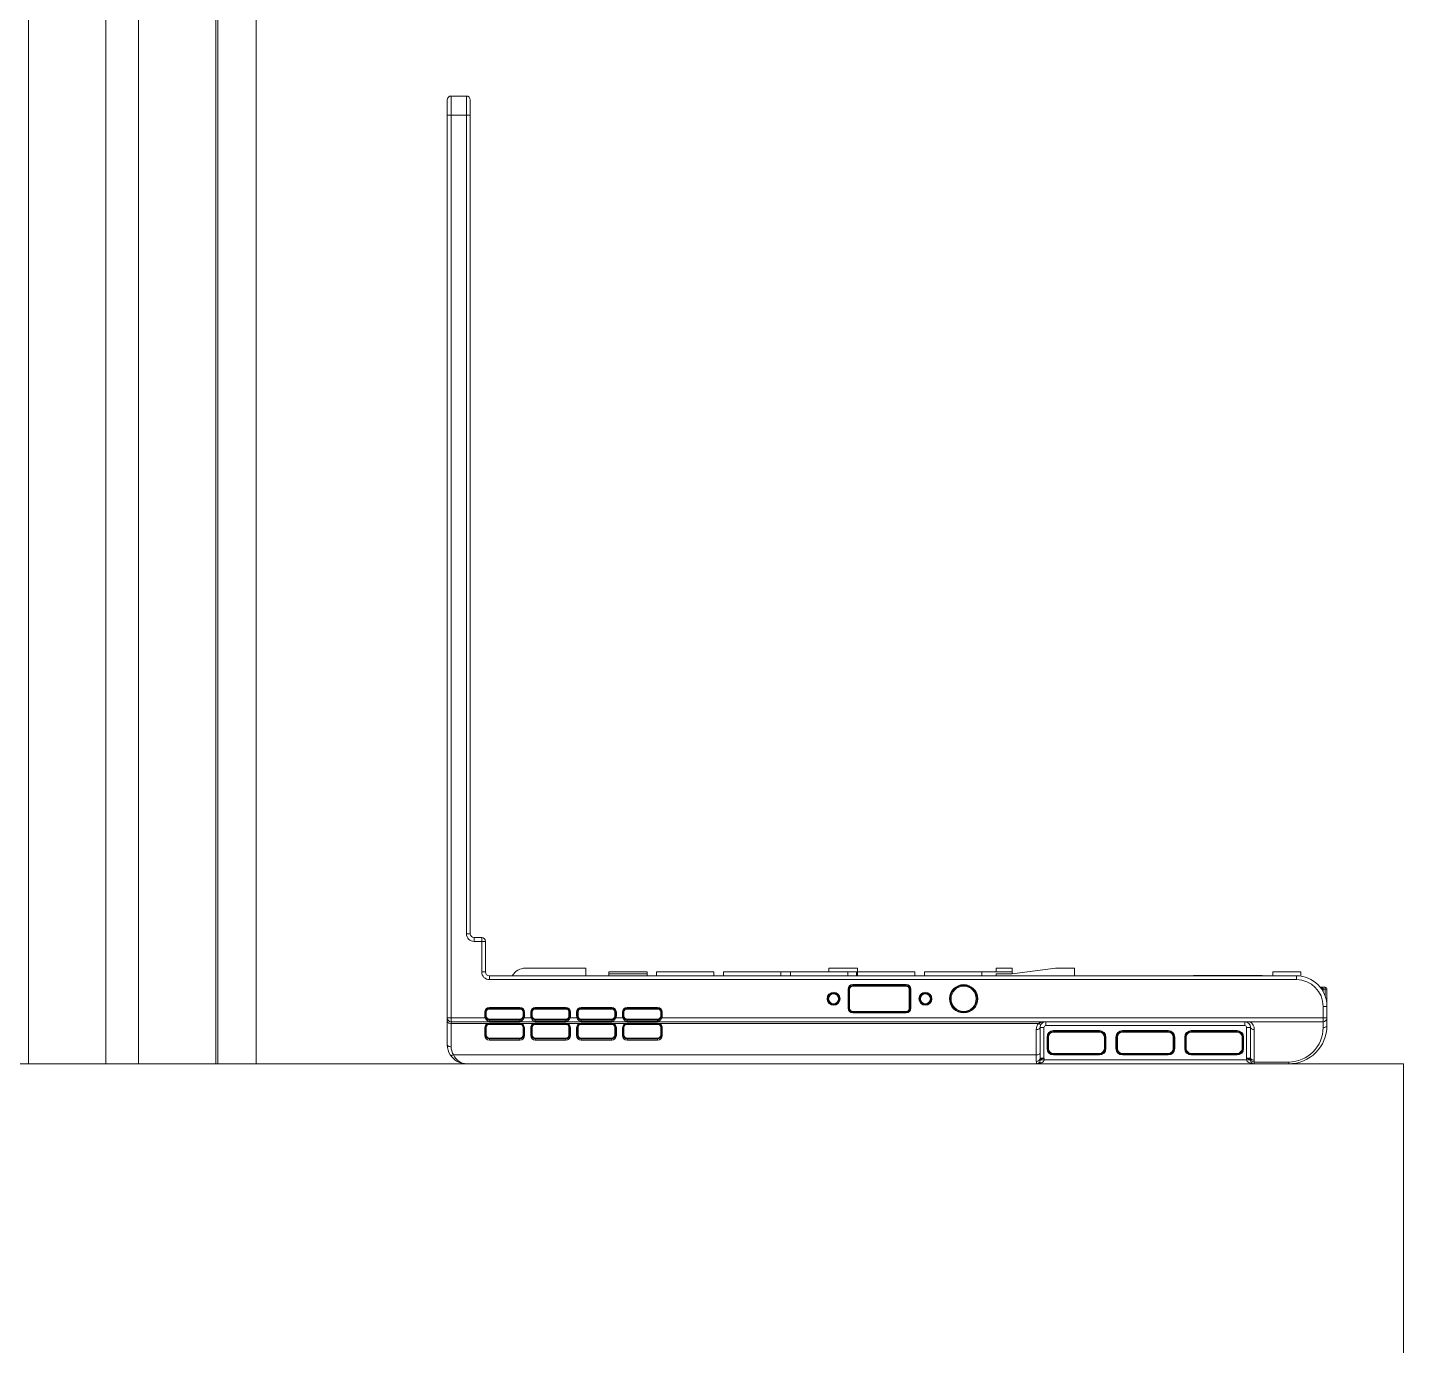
# Model space of a CAD drawing. Header units: millimetres. Extents: x 0 to 1189, y 0 to 841.
# Drawn here: x 427.5 to 499.5, y 440.6 to 509.5 of the extents above; entities that cross this region are included whole.
import ezdxf

# ---------------------------------------------------------------- set-up
doc = ezdxf.new("R2010")
doc.units = ezdxf.units.MM
doc.layers.get('0').update_dxf_attribs({"lineweight": 18})

msp = doc.modelspace()

# ---------------------------------------------------------------- linework, layer by layer
at = {"color": 7, "linetype": 'Continuous', "lineweight": 15}
for p, q in [((439.474, 455.3483), (439.474, 633.3483)), ((431.624, 631.3483), (431.624, 455.3483)), ((433.324, 631.3483), (433.324, 455.3483)), ((437.474, 455.3483), (437.474, 631.3483)), ((449.674, 505.9483), (449.674, 504.9483)), ((449.674, 505.9483), (450.474, 505.9483)), ((450.474, 505.9483), (450.474, 504.9483)), ((449.474, 505.7483), (449.474, 504.9483)), ((450.674, 504.9483), (450.674, 505.7483)), ((449.674, 504.9483), (449.474, 504.9483)), ((449.474, 457.7483), (449.474, 504.9483)), ((450.474, 504.9483), (449.674, 504.9483)), ((449.674, 504.9483), (449.674, 457.7483)), ((450.474, 462.1483), (450.474, 504.9483)), ((450.674, 504.9483), (450.474, 504.9483)), ((450.674, 504.9483), (450.674, 462.1483)), ((450.474, 462.1483), (450.674, 462.1483)), ((450.874, 461.7483), (450.874, 461.9483)), ((450.874, 461.9483), (451.274, 461.9483)), ((451.274, 461.7483), (451.274, 461.9483)), ((451.274, 461.7483), (450.874, 461.7483)), ((451.274, 460.1483), (451.274, 461.7483)), ((451.274, 461.7483), (451.474, 461.7483)), ((451.474, 461.7483), (451.474, 460.1483)), ((451.274, 460.1483), (451.474, 460.1483)), ((451.674, 459.7483), (451.674, 459.9483)), ((451.674, 459.9483), (493.874, 459.9483)), ((456.7191, 460.3483), (453.5668, 460.3483)), ((456.7191, 460.3483), (456.7191, 459.9483)), ((457.9191, 460.1483), (459.9191, 460.1483)), ((457.9191, 460.0483), (457.9191, 460.1483)), ((459.9191, 460.0483), (457.9191, 460.0483)), ((457.9191, 460.0483), (457.9191, 459.9483)), ((459.9191, 460.1483), (459.9191, 460.0483)), ((459.9191, 460.0483), (459.9191, 459.9483)), ((460.4191, 460.1483), (460.4191, 459.9483)), ((460.4191, 460.1483), (463.4191, 460.1483)), ((463.4191, 460.1483), (463.4191, 459.9483)), ((463.9191, 460.1483), (463.9191, 459.9483)), ((463.9191, 460.1483), (466.9191, 460.1483)), ((466.9191, 460.1483), (466.9191, 459.9483)), ((466.9191, 460.1483), (467.4191, 460.1483)), ((467.4191, 460.1483), (467.4191, 459.9483)), ((467.4191, 460.1483), (470.4191, 460.1483)), ((469.4191, 460.3483), (469.4191, 460.1483)), ((469.4191, 460.3483), (470.9191, 460.3483)), ((470.4191, 460.1483), (470.9191, 460.1483)), ((470.4191, 460.1483), (470.4191, 459.9483)), ((470.8691, 459.9483), (470.8691, 460.1483)), ((470.9191, 460.1483), (470.9191, 460.3483)), ((470.9191, 460.1483), (473.9191, 460.1483)), ((470.9191, 460.1483), (470.9191, 459.9483)), ((473.9191, 460.1483), (473.9191, 459.9483)), ((474.4191, 460.1483), (474.4191, 459.9483)), ((474.4191, 460.1483), (477.4191, 460.1483)), ((477.4191, 460.1483), (477.4191, 459.9483)), ((477.4191, 460.1483), (478.1731, 460.1483)), ((478.1731, 460.3463), (479.0191, 460.3463)), ((478.1731, 460.3463), (478.1731, 460.1483)), ((478.1731, 460.1483), (479.0191, 460.1483)), ((478.1731, 460.0483), (478.1731, 459.9483)), ((479.0191, 460.0483), (478.1731, 460.0483)), ((479.0191, 460.1483), (479.0191, 460.3463)), ((481.2731, 460.3463), (479.0191, 460.0483)), ((479.0191, 460.1483), (479.0191, 460.0483)), ((481.2731, 460.3463), (482.2731, 460.3463)), ((482.2731, 460.3463), (482.2731, 459.9483)), ((488.4882, 459.9683), (492.0882, 459.9683)), ((488.4882, 459.9683), (488.4882, 459.9483)), ((492.0882, 459.9683), (492.0882, 459.9483)), ((492.634, 460.1483), (492.634, 459.9483)), ((492.634, 460.1483), (494.114, 460.1483)), ((493.874, 459.7483), (493.874, 459.9483)), ((494.114, 460.1483), (494.114, 459.9302)), ((493.874, 459.7483), (451.674, 459.7483)), ((470.434, 458.2483), (470.434, 459.2483)), ((470.474, 459.2483), (470.434, 459.2483)), ((470.474, 459.2483), (470.474, 458.2483)), ((470.514, 459.2483), (470.474, 459.2483)), ((470.514, 459.2483), (470.514, 458.2483)), ((470.674, 459.4883), (473.474, 459.4883)), ((470.674, 459.4883), (470.674, 459.4483)), ((473.474, 459.4483), (470.674, 459.4483)), ((470.674, 459.4483), (470.674, 459.4083)), ((473.474, 459.4083), (470.674, 459.4083)), ((473.474, 459.4883), (473.474, 459.4483)), ((473.474, 459.4483), (473.474, 459.4083)), ((473.674, 459.2483), (473.634, 459.2483)), ((473.634, 458.2483), (473.634, 459.2483)), ((473.674, 458.2483), (473.674, 459.2483)), ((473.714, 459.2483), (473.674, 459.2483)), ((473.714, 459.2483), (473.714, 458.2483)), ((495.1258, 459.3483), (495.174, 459.3483)), ((495.1573, 459.3389), (495.174, 459.3282)), ((495.174, 459.3483), (495.174, 459.3282)), ((495.174, 459.3483), (495.374, 459.3483)), ((495.274, 459.2483), (495.274, 459.1342)), ((495.374, 459.2483), (495.274, 459.2483)), ((495.274, 459.1342), (495.274, 459.1125)), ((495.374, 459.3483), (495.374, 459.2483)), ((495.474, 459.2483), (495.374, 459.2483)), ((495.474, 459.2483), (495.474, 458.4483)), ((495.274, 457.7483), (495.274, 458.3483)), ((495.274, 458.3483), (495.474, 458.3483)), ((495.474, 458.3483), (495.474, 457.7483)), ((449.674, 457.7483), (449.474, 457.7483)), ((449.474, 457.7483), (449.474, 457.5631)), ((449.674, 457.7483), (451.4558, 457.7483)), ((449.674, 457.7483), (449.674, 457.5483)), ((451.434, 457.8483), (451.434, 458.0483)), ((451.434, 458.0483), (451.474, 458.0483)), ((451.474, 457.8483), (451.434, 457.8483)), ((451.4558, 457.7483), (451.4922, 457.765)), ((451.474, 458.0483), (451.474, 457.8483)), ((451.514, 458.0483), (451.474, 458.0483)), ((451.514, 457.8483), (451.474, 457.8483)), ((451.514, 458.0483), (451.514, 457.8483)), ((451.674, 458.2883), (453.274, 458.2883)), ((451.674, 458.2883), (451.674, 458.2483)), ((453.274, 458.2483), (451.674, 458.2483)), ((451.674, 458.2483), (451.674, 458.2083)), ((453.274, 458.2083), (451.674, 458.2083)), ((451.674, 457.6883), (451.674, 457.6483)), ((451.674, 457.6883), (453.274, 457.6883)), ((451.674, 457.6483), (451.674, 457.5733)), ((451.674, 457.6483), (453.274, 457.6483)), ((453.274, 458.2883), (453.274, 458.2483)), ((453.274, 458.2483), (453.274, 458.2083)), ((453.274, 457.6883), (453.274, 457.6483)), ((453.274, 457.6483), (453.274, 457.5733)), ((453.434, 457.8483), (453.434, 458.0483)), ((453.474, 458.0483), (453.434, 458.0483)), ((453.474, 457.8483), (453.434, 457.8483)), ((453.4558, 457.765), (453.4922, 457.7483)), ((453.474, 457.8483), (453.474, 458.0483)), ((453.514, 458.0483), (453.474, 458.0483)), ((453.514, 457.8483), (453.474, 457.8483)), ((453.4922, 457.7483), (453.8558, 457.7483)), ((453.514, 458.0483), (453.514, 457.8483)), ((453.834, 457.8483), (453.834, 458.0483)), ((453.834, 458.0483), (453.874, 458.0483)), ((453.874, 457.8483), (453.834, 457.8483)), ((453.8558, 457.7483), (453.8922, 457.765)), ((453.874, 458.0483), (453.874, 457.8483)), ((453.914, 458.0483), (453.874, 458.0483)), ((453.914, 457.8483), (453.874, 457.8483)), ((453.914, 458.0483), (453.914, 457.8483)), ((454.074, 458.2883), (455.674, 458.2883)), ((454.074, 458.2883), (454.074, 458.2483)), ((455.674, 458.2483), (454.074, 458.2483)), ((454.074, 458.2483), (454.074, 458.2083)), ((455.674, 458.2083), (454.074, 458.2083)), ((454.074, 457.6883), (455.674, 457.6883)), ((454.074, 457.6883), (454.074, 457.6483)), ((454.074, 457.6483), (454.074, 457.5733)), ((454.074, 457.6483), (455.674, 457.6483)), ((455.674, 458.2883), (455.674, 458.2483)), ((455.674, 458.2483), (455.674, 458.2083)), ((455.674, 457.6883), (455.674, 457.6483)), ((455.674, 457.6483), (455.674, 457.5733)), ((455.874, 458.0483), (455.834, 458.0483)), ((455.834, 457.8483), (455.834, 458.0483)), ((455.874, 457.8483), (455.834, 457.8483)), ((455.8558, 457.765), (455.8922, 457.7483)), ((455.874, 457.8483), (455.874, 458.0483)), ((455.914, 458.0483), (455.874, 458.0483)), ((455.914, 457.8483), (455.874, 457.8483)), ((455.8922, 457.7483), (456.2558, 457.7483)), ((455.914, 458.0483), (455.914, 457.8483)), ((456.234, 457.8483), (456.234, 458.0483)), ((456.234, 458.0483), (456.274, 458.0483)), ((456.274, 457.8483), (456.234, 457.8483)), ((456.2922, 457.765), (456.2558, 457.7483)), ((456.274, 458.0483), (456.274, 457.8483)), ((456.314, 458.0483), (456.274, 458.0483)), ((456.314, 457.8483), (456.274, 457.8483)), ((456.314, 458.0483), (456.314, 457.8483)), ((456.474, 458.2883), (458.074, 458.2883)), ((456.474, 458.2883), (456.474, 458.2483)), ((458.074, 458.2483), (456.474, 458.2483)), ((456.474, 458.2483), (456.474, 458.2083)), ((458.074, 458.2083), (456.474, 458.2083)), ((456.474, 457.6883), (458.074, 457.6883)), ((456.474, 457.6883), (456.474, 457.6483)), ((456.474, 457.6483), (456.474, 457.5733)), ((456.474, 457.6483), (458.074, 457.6483)), ((458.074, 458.2883), (458.074, 458.2483)), ((458.074, 458.2483), (458.074, 458.2083)), ((458.074, 457.6883), (458.074, 457.6483)), ((458.074, 457.6483), (458.074, 457.5733)), ((458.274, 458.0483), (458.234, 458.0483)), ((458.234, 457.8483), (458.234, 458.0483)), ((458.274, 457.8483), (458.234, 457.8483)), ((458.2922, 457.7483), (458.2558, 457.765)), ((458.274, 457.8483), (458.274, 458.0483)), ((458.314, 458.0483), (458.274, 458.0483)), ((458.314, 457.8483), (458.274, 457.8483)), ((458.2922, 457.7483), (458.6558, 457.7483)), ((458.314, 458.0483), (458.314, 457.8483)), ((458.634, 457.8483), (458.634, 458.0483)), ((458.634, 458.0483), (458.674, 458.0483)), ((458.674, 457.8483), (458.634, 457.8483)), ((458.6922, 457.765), (458.6558, 457.7483)), ((458.674, 458.0483), (458.674, 457.8483)), ((458.714, 458.0483), (458.674, 458.0483)), ((458.714, 457.8483), (458.674, 457.8483)), ((458.714, 458.0483), (458.714, 457.8483)), ((458.874, 458.2883), (460.474, 458.2883)), ((458.874, 458.2883), (458.874, 458.2483)), ((460.474, 458.2483), (458.874, 458.2483)), ((458.874, 458.2483), (458.874, 458.2083)), ((460.474, 458.2083), (458.874, 458.2083)), ((458.874, 457.6883), (458.874, 457.6483)), ((458.874, 457.6883), (460.474, 457.6883)), ((458.874, 457.6483), (458.874, 457.5733)), ((458.874, 457.6483), (460.474, 457.6483)), ((460.474, 458.2883), (460.474, 458.2483)), ((460.474, 458.2483), (460.474, 458.2083)), ((460.474, 457.6883), (460.474, 457.6483)), ((460.474, 457.6483), (460.474, 457.5733)), ((460.674, 458.0483), (460.634, 458.0483)), ((460.634, 457.8483), (460.634, 458.0483)), ((460.674, 457.8483), (460.634, 457.8483)), ((460.6922, 457.7483), (460.6558, 457.765)), ((460.674, 457.8483), (460.674, 458.0483)), ((460.714, 458.0483), (460.674, 458.0483)), ((460.714, 457.8483), (460.674, 457.8483)), ((460.6922, 457.7483), (495.274, 457.7483)), ((460.714, 458.0483), (460.714, 457.8483)), ((470.474, 458.2483), (470.434, 458.2483)), ((470.514, 458.2483), (470.474, 458.2483)), ((470.674, 458.0883), (473.474, 458.0883)), ((470.674, 458.0883), (470.674, 458.0483)), ((470.674, 458.0483), (470.674, 458.0083)), ((470.674, 458.0483), (473.474, 458.0483)), ((473.474, 458.0083), (470.674, 458.0083)), ((473.474, 458.0883), (473.474, 458.0483)), ((473.474, 458.0483), (473.474, 458.0083)), ((473.674, 458.2483), (473.634, 458.2483)), ((473.714, 458.2483), (473.674, 458.2483)), ((495.274, 457.7483), (495.474, 457.7483)), ((495.274, 457.5483), (495.274, 457.7483)), ((495.474, 457.7483), (495.474, 457.3483)), ((449.474, 456.3483), (449.474, 457.5631)), ((495.274, 457.5483), (449.674, 457.5483)), ((449.674, 457.4557), (449.674, 457.5483)), ((451.6017, 457.4557), (449.674, 457.4557)), ((449.674, 457.4557), (449.674, 456.2409)), ((451.434, 456.8268), (451.434, 457.2268)), ((451.474, 457.2483), (451.474, 456.8483)), ((451.514, 457.2483), (451.474, 457.2483)), ((451.514, 457.2483), (451.514, 456.8483)), ((451.6017, 457.4557), (451.674, 457.465)), ((451.674, 457.4483), (451.6137, 457.439)), ((453.274, 457.5733), (451.674, 457.5733)), ((451.674, 457.465), (453.274, 457.465)), ((451.674, 457.465), (451.674, 457.4483)), ((453.274, 457.4483), (451.674, 457.4483)), ((451.674, 457.4483), (451.674, 457.4083)), ((453.274, 457.4083), (451.674, 457.4083)), ((453.274, 457.465), (453.3463, 457.4557)), ((453.274, 457.465), (453.274, 457.4483)), ((453.3342, 457.439), (453.274, 457.4483)), ((453.274, 457.4483), (453.274, 457.4083)), ((454.0017, 457.4557), (453.3463, 457.4557)), ((453.434, 456.8483), (453.434, 457.2483)), ((453.474, 457.2483), (453.434, 457.2483)), ((453.474, 456.8483), (453.474, 457.2483)), ((453.514, 457.2268), (453.514, 456.8268)), ((453.834, 456.8268), (453.834, 457.2268)), ((453.874, 457.2483), (453.874, 456.8483)), ((453.914, 457.2483), (453.874, 457.2483)), ((453.914, 457.2483), (453.914, 456.8483)), ((454.0017, 457.4557), (454.074, 457.465)), ((454.074, 457.4483), (454.0137, 457.439)), ((455.674, 457.5733), (454.074, 457.5733)), ((454.074, 457.465), (455.674, 457.465)), ((454.074, 457.465), (454.074, 457.4483)), ((455.674, 457.4483), (454.074, 457.4483)), ((454.074, 457.4483), (454.074, 457.4083)), ((455.674, 457.4083), (454.074, 457.4083)), ((455.674, 457.465), (455.7463, 457.4557)), ((455.674, 457.465), (455.674, 457.4483)), ((455.7342, 457.439), (455.674, 457.4483)), ((455.674, 457.4483), (455.674, 457.4083)), ((456.4017, 457.4557), (455.7463, 457.4557)), ((455.834, 456.8483), (455.834, 457.2483)), ((455.874, 457.2483), (455.834, 457.2483)), ((455.874, 456.8483), (455.874, 457.2483)), ((455.914, 457.2268), (455.914, 456.8268)), ((456.234, 456.8268), (456.234, 457.2268)), ((456.274, 457.2483), (456.274, 456.8483)), ((456.314, 457.2483), (456.274, 457.2483)), ((456.314, 457.2483), (456.314, 456.8483)), ((456.4017, 457.4557), (456.474, 457.465)), ((456.474, 457.4483), (456.4137, 457.439)), ((458.074, 457.5733), (456.474, 457.5733)), ((456.474, 457.465), (458.074, 457.465)), ((456.474, 457.465), (456.474, 457.4483)), ((458.074, 457.4483), (456.474, 457.4483)), ((456.474, 457.4483), (456.474, 457.4083)), ((458.074, 457.4083), (456.474, 457.4083)), ((458.074, 457.465), (458.1463, 457.4557)), ((458.074, 457.465), (458.074, 457.4483)), ((458.1342, 457.439), (458.074, 457.4483)), ((458.074, 457.4483), (458.074, 457.4083)), ((458.8017, 457.4557), (458.1463, 457.4557)), ((458.274, 457.2483), (458.234, 457.2483)), ((458.234, 456.8483), (458.234, 457.2483)), ((458.274, 456.8483), (458.274, 457.2483)), ((458.314, 457.2268), (458.314, 456.8268)), ((458.634, 456.8268), (458.634, 457.2268)), ((458.674, 457.2483), (458.674, 456.8483)), ((458.714, 457.2483), (458.674, 457.2483)), ((458.714, 457.2483), (458.714, 456.8483)), ((458.8017, 457.4557), (458.874, 457.465)), ((458.874, 457.4483), (458.8137, 457.439)), ((460.474, 457.5733), (458.874, 457.5733)), ((458.874, 457.465), (460.474, 457.465)), ((458.874, 457.465), (458.874, 457.4483)), ((460.474, 457.4483), (458.874, 457.4483)), ((458.874, 457.4483), (458.874, 457.4083)), ((460.474, 457.4083), (458.874, 457.4083)), ((460.474, 457.465), (460.5463, 457.4557)), ((460.474, 457.465), (460.474, 457.4483)), ((460.5342, 457.439), (460.474, 457.4483)), ((460.474, 457.4483), (460.474, 457.4083)), ((480.3855, 457.4557), (460.5463, 457.4557)), ((460.634, 456.8483), (460.634, 457.2483)), ((460.674, 457.2483), (460.634, 457.2483)), ((460.674, 456.8483), (460.674, 457.2483)), ((460.714, 457.2268), (460.714, 456.8268)), ((480.274, 455.8114), (480.274, 457.1409)), ((480.474, 457.2483), (480.474, 455.9188)), ((480.474, 457.2483), (480.674, 457.2483)), ((480.674, 457.2483), (480.674, 455.6483)), ((480.774, 457.5483), (480.774, 457.3483)), ((491.174, 457.3483), (480.774, 457.3483)), ((481.174, 457.0883), (483.574, 457.0883)), ((481.174, 457.0883), (481.174, 457.0483)), ((483.574, 457.0483), (481.174, 457.0483)), ((481.174, 457.0483), (481.174, 457.0083)), ((483.574, 457.0083), (481.174, 457.0083)), ((483.574, 457.0883), (483.574, 457.0483)), ((483.574, 457.0483), (483.574, 457.0083)), ((484.774, 457.0883), (484.774, 457.0483)), ((484.774, 457.0883), (487.174, 457.0883)), ((487.174, 457.0483), (484.774, 457.0483)), ((484.774, 457.0483), (484.774, 457.0083)), ((487.174, 457.0083), (484.774, 457.0083)), ((487.174, 457.0883), (487.174, 457.0483)), ((487.174, 457.0483), (487.174, 457.0083)), ((488.374, 457.0883), (490.774, 457.0883)), ((488.374, 457.0883), (488.374, 457.0483)), ((490.774, 457.0483), (488.374, 457.0483)), ((488.374, 457.0483), (488.374, 457.0083)), ((490.774, 457.0083), (488.374, 457.0083)), ((490.774, 457.0883), (490.774, 457.0483)), ((490.774, 457.0483), (490.774, 457.0083)), ((491.174, 457.5483), (491.174, 457.3483)), ((491.274, 455.6483), (491.274, 457.2483)), ((491.474, 457.2483), (491.274, 457.2483)), ((491.474, 455.6483), (491.474, 457.2483)), ((491.674, 457.1409), (491.674, 455.5409)), ((495.274, 457.2409), (495.274, 457.5483)), ((451.514, 456.8483), (451.474, 456.8483)), ((451.674, 456.6883), (453.274, 456.6883)), ((451.674, 456.6883), (451.674, 456.6483)), ((451.674, 456.6483), (451.674, 456.5868)), ((451.674, 456.6483), (453.274, 456.6483)), ((453.274, 456.5868), (451.674, 456.5868)), ((453.274, 456.6883), (453.274, 456.6483)), ((453.274, 456.6483), (453.274, 456.5868)), ((453.474, 456.8483), (453.434, 456.8483)), ((453.914, 456.8483), (453.874, 456.8483)), ((454.074, 456.6883), (454.074, 456.6483)), ((454.074, 456.6883), (455.674, 456.6883)), ((454.074, 456.6483), (454.074, 456.5868)), ((454.074, 456.6483), (455.674, 456.6483)), ((455.674, 456.5868), (454.074, 456.5868)), ((455.674, 456.6883), (455.674, 456.6483)), ((455.674, 456.6483), (455.674, 456.5868)), ((455.874, 456.8483), (455.834, 456.8483)), ((456.314, 456.8483), (456.274, 456.8483)), ((456.474, 456.6883), (456.474, 456.6483)), ((456.474, 456.6883), (458.074, 456.6883)), ((456.474, 456.6483), (456.474, 456.5868)), ((456.474, 456.6483), (458.074, 456.6483)), ((458.074, 456.5868), (456.474, 456.5868)), ((458.074, 456.6883), (458.074, 456.6483)), ((458.074, 456.6483), (458.074, 456.5868)), ((458.274, 456.8483), (458.234, 456.8483)), ((458.714, 456.8483), (458.674, 456.8483)), ((458.874, 456.6883), (460.474, 456.6883)), ((458.874, 456.6883), (458.874, 456.6483)), ((458.874, 456.6483), (458.874, 456.5868)), ((458.874, 456.6483), (460.474, 456.6483)), ((460.474, 456.5868), (458.874, 456.5868)), ((460.474, 456.6883), (460.474, 456.6483)), ((460.474, 456.6483), (460.474, 456.5868)), ((460.674, 456.8483), (460.634, 456.8483)), ((480.834, 456.1483), (480.834, 456.7483)), ((480.874, 456.7483), (480.834, 456.7483)), ((480.874, 456.7483), (480.874, 456.1483)), ((480.914, 456.7483), (480.874, 456.7483)), ((480.914, 456.7483), (480.914, 456.1483)), ((483.834, 456.1483), (483.834, 456.7483)), ((483.874, 456.7483), (483.834, 456.7483)), ((483.874, 456.1483), (483.874, 456.7483)), ((483.914, 456.7483), (483.874, 456.7483)), ((483.914, 456.7483), (483.914, 456.1483)), ((484.434, 456.1483), (484.434, 456.7483)), ((484.474, 456.7483), (484.434, 456.7483)), ((484.474, 456.7483), (484.474, 456.1483)), ((484.514, 456.7483), (484.474, 456.7483)), ((484.514, 456.7483), (484.514, 456.1483)), ((487.434, 456.1483), (487.434, 456.7483)), ((487.474, 456.7483), (487.434, 456.7483)), ((487.474, 456.1483), (487.474, 456.7483)), ((487.514, 456.7483), (487.474, 456.7483)), ((487.514, 456.7483), (487.514, 456.1483)), ((488.074, 456.7483), (488.034, 456.7483)), ((488.034, 456.1483), (488.034, 456.7483)), ((488.074, 456.7483), (488.074, 456.1483)), ((488.114, 456.7483), (488.074, 456.7483)), ((488.114, 456.7483), (488.114, 456.1483)), ((491.074, 456.7483), (491.034, 456.7483)), ((491.034, 456.1483), (491.034, 456.7483)), ((491.114, 456.7483), (491.074, 456.7483)), ((491.074, 456.1483), (491.074, 456.7483)), ((491.114, 456.7483), (491.114, 456.1483)), ((449.7991, 455.8114), (480.274, 455.8114)), ((480.274, 455.4733), (480.274, 455.8114)), ((480.474, 455.9188), (480.474, 455.6483)), ((480.474, 455.6483), (480.674, 455.6483)), ((480.6815, 455.5483), (491.2639, 455.5483)), ((480.874, 456.1483), (480.834, 456.1483)), ((480.914, 456.1483), (480.874, 456.1483)), ((481.174, 455.8883), (483.574, 455.8883)), ((481.174, 455.8883), (481.174, 455.8483)), ((481.174, 455.8483), (483.574, 455.8483)), ((481.174, 455.8483), (481.174, 455.8083)), ((483.574, 455.8083), (481.174, 455.8083)), ((483.574, 455.8883), (483.574, 455.8483)), ((483.574, 455.8483), (483.574, 455.8083)), ((483.874, 456.1483), (483.834, 456.1483)), ((483.914, 456.1483), (483.874, 456.1483)), ((484.474, 456.1483), (484.434, 456.1483)), ((484.514, 456.1483), (484.474, 456.1483)), ((484.774, 455.8883), (484.774, 455.8483)), ((484.774, 455.8883), (487.174, 455.8883)), ((484.774, 455.8483), (487.174, 455.8483)), ((484.774, 455.8483), (484.774, 455.8083)), ((487.174, 455.8083), (484.774, 455.8083)), ((487.174, 455.8883), (487.174, 455.8483)), ((487.174, 455.8483), (487.174, 455.8083)), ((487.474, 456.1483), (487.434, 456.1483)), ((487.514, 456.1483), (487.474, 456.1483)), ((488.074, 456.1483), (488.034, 456.1483)), ((488.114, 456.1483), (488.074, 456.1483)), ((488.374, 455.8883), (488.374, 455.8483)), ((488.374, 455.8883), (490.774, 455.8883)), ((488.374, 455.8483), (490.774, 455.8483)), ((488.374, 455.8483), (488.374, 455.8083)), ((490.774, 455.8083), (488.374, 455.8083)), ((490.774, 455.8883), (490.774, 455.8483)), ((490.774, 455.8483), (490.774, 455.8083)), ((491.074, 456.1483), (491.034, 456.1483)), ((491.114, 456.1483), (491.074, 456.1483)), ((491.4639, 455.5483), (491.2639, 455.5483)), ((491.474, 455.6483), (491.274, 455.6483)), ((365.474, 455.3483), (499.474, 455.3483)), ((491.6639, 455.4409), (493.474, 455.4409)), ((491.6639, 455.4409), (491.6639, 455.3483)), ((493.474, 455.4409), (493.474, 455.3483)), ((499.474, 455.3483), (499.474, 386.3483))]:
    msp.add_line(p, q, dxfattribs=at)
at = {"color": 8, "linetype": 'Continuous', "lineweight": 15}
for p, q in [((427.574, 631.3483), (427.574, 455.3483)), ((437.374, 631.3483), (437.374, 455.3483)), ((495.374, 459.2483), (495.374, 458.9051)), ((495.4709, 458.4483), (495.474, 458.4483))]:
    msp.add_line(p, q, dxfattribs=at)
at = {"color": 7, "linetype": 'Continuous', "lineweight": 15}
for points in [[(495.1258, 459.3483), (495.1231, 459.3484), (495.1222, 459.3485)], [(495.174, 459.3282), (495.1688, 459.3254), (495.1637, 459.3232), (495.1588, 459.3216), (495.1543, 459.3207), (495.1504, 459.3204), (495.147, 459.3209), (495.1443, 459.322), (495.1423, 459.3237)], [(495.2156, 459.2915), (495.2092, 459.287), (495.2031, 459.2827), (495.1974, 459.2788), (495.1925, 459.2753), (495.1884, 459.2724), (495.1854, 459.2703), (495.1835, 459.269), (495.1829, 459.2685)], [(495.2658, 459.2879), (495.2651, 459.2876), (495.263, 459.2867), (495.2596, 459.2852), (495.2551, 459.2832), (495.2495, 459.2808), (495.2431, 459.2781), (495.2363, 459.2751), (495.2291, 459.2721)], [(495.474, 458.4483), (495.4721, 458.4288), (495.472, 458.4284)], [(449.474, 457.5631), (449.4778, 457.5421), (449.4892, 457.522), (449.5077, 457.5034), (449.5326, 457.4871), (449.5629, 457.4738), (449.5974, 457.4639), (449.635, 457.4578), (449.674, 457.4557)], [(451.434, 457.2268), (451.4418, 457.2272), (451.4493, 457.2285), (451.4562, 457.2305), (451.4623, 457.2331), (451.4672, 457.2364), (451.4709, 457.2401), (451.4732, 457.2441), (451.474, 457.2483)], [(453.474, 457.2483), (453.4748, 457.2441), (453.477, 457.2401), (453.4807, 457.2364), (453.4857, 457.2331), (453.4918, 457.2305), (453.4987, 457.2285), (453.5062, 457.2272), (453.514, 457.2268)], [(453.834, 457.2268), (453.8418, 457.2272), (453.8493, 457.2285), (453.8562, 457.2305), (453.8623, 457.2331), (453.8672, 457.2364), (453.8709, 457.2401), (453.8732, 457.2441), (453.874, 457.2483)], [(455.874, 457.2483), (455.8748, 457.2441), (455.877, 457.2401), (455.8807, 457.2364), (455.8857, 457.2331), (455.8918, 457.2305), (455.8987, 457.2285), (455.9062, 457.2272), (455.914, 457.2268)], [(456.234, 457.2268), (456.2418, 457.2272), (456.2493, 457.2285), (456.2562, 457.2305), (456.2623, 457.2331), (456.2672, 457.2364), (456.2709, 457.2401), (456.2732, 457.2441), (456.274, 457.2483)], [(458.274, 457.2483), (458.2748, 457.2441), (458.277, 457.2401), (458.2807, 457.2364), (458.2857, 457.2331), (458.2918, 457.2305), (458.2987, 457.2285), (458.3062, 457.2272), (458.314, 457.2268)], [(458.634, 457.2268), (458.6418, 457.2272), (458.6493, 457.2285), (458.6562, 457.2305), (458.6623, 457.2331), (458.6672, 457.2364), (458.6709, 457.2401), (458.6732, 457.2441), (458.674, 457.2483)], [(460.674, 457.2483), (460.6747, 457.2441), (460.677, 457.2401), (460.6807, 457.2364), (460.6857, 457.2331), (460.6918, 457.2305), (460.6987, 457.2285), (460.7062, 457.2272), (460.714, 457.2268)], [(480.474, 457.2483), (480.4701, 457.2274), (480.4588, 457.2072), (480.4403, 457.1887), (480.4154, 457.1724), (480.3851, 457.159), (480.3505, 457.1491), (480.313, 457.143), (480.274, 457.1409)], [(480.5409, 457.4372), (480.5305, 457.4281), (480.5168, 457.4223), (480.5, 457.4197), (480.4805, 457.4205), (480.4587, 457.4246), (480.4353, 457.432), (480.4107, 457.4424), (480.3855, 457.4557)], [(491.474, 457.2483), (491.4778, 457.2274), (491.4892, 457.2072), (491.5077, 457.1887), (491.5326, 457.1724), (491.5629, 457.159), (491.5974, 457.1491), (491.635, 457.143), (491.674, 457.1409)], [(495.274, 457.2409), (495.313, 457.243), (495.3505, 457.2491), (495.3851, 457.259), (495.4154, 457.2724), (495.4403, 457.2887), (495.4588, 457.3072), (495.4701, 457.3274), (495.474, 457.3483)], [(449.474, 456.3483), (449.4778, 456.3274), (449.4892, 456.3072), (449.5077, 456.2887), (449.5326, 456.2724), (449.5629, 456.259), (449.5974, 456.2491), (449.635, 456.243), (449.674, 456.2409)], [(451.434, 456.8268), (451.4418, 456.8273), (451.4493, 456.8285), (451.4562, 456.8305), (451.4623, 456.8331), (451.4672, 456.8364), (451.4709, 456.8401), (451.4732, 456.8441), (451.474, 456.8483)], [(453.474, 456.8483), (453.4748, 456.8441), (453.477, 456.8401), (453.4807, 456.8364), (453.4857, 456.8331), (453.4918, 456.8305), (453.4987, 456.8285), (453.5062, 456.8273), (453.514, 456.8268)], [(453.834, 456.8268), (453.8418, 456.8273), (453.8493, 456.8285), (453.8562, 456.8305), (453.8623, 456.8331), (453.8672, 456.8364), (453.8709, 456.8401), (453.8732, 456.8441), (453.874, 456.8483)], [(455.874, 456.8483), (455.8748, 456.8441), (455.877, 456.8401), (455.8807, 456.8364), (455.8857, 456.8331), (455.8918, 456.8305), (455.8987, 456.8285), (455.9062, 456.8273), (455.914, 456.8268)], [(456.234, 456.8268), (456.2418, 456.8273), (456.2493, 456.8285), (456.2562, 456.8305), (456.2623, 456.8331), (456.2672, 456.8364), (456.2709, 456.8401), (456.2732, 456.8441), (456.274, 456.8483)], [(458.274, 456.8483), (458.2748, 456.8441), (458.277, 456.8401), (458.2807, 456.8364), (458.2857, 456.8331), (458.2918, 456.8305), (458.2987, 456.8285), (458.3062, 456.8273), (458.314, 456.8268)], [(458.634, 456.8268), (458.6418, 456.8273), (458.6493, 456.8285), (458.6562, 456.8305), (458.6623, 456.8331), (458.6672, 456.8364), (458.6709, 456.8401), (458.6732, 456.8441), (458.674, 456.8483)], [(460.674, 456.8483), (460.6747, 456.8441), (460.677, 456.8401), (460.6807, 456.8364), (460.6857, 456.8331), (460.6918, 456.8305), (460.6987, 456.8285), (460.7062, 456.8273), (460.714, 456.8268)], [(449.7991, 455.8114), (449.771, 455.8001), (449.7437, 455.7918), (449.7178, 455.7867), (449.6939, 455.785), (449.6728, 455.7867), (449.6548, 455.7918), (449.6406, 455.8001), (449.6303, 455.8114)], [(480.474, 455.9188), (480.4701, 455.8979), (480.4588, 455.8777), (480.4403, 455.8592), (480.4154, 455.8429), (480.3851, 455.8295), (480.3505, 455.8196), (480.313, 455.8135), (480.274, 455.8114)], [(480.4785, 455.5967), (480.4822, 455.5974), (480.4934, 455.5993), (480.5117, 455.6025), (480.5362, 455.6068), (480.566, 455.612), (480.6001, 455.6179), (480.637, 455.6244), (480.6755, 455.6311)], [(480.4817, 455.554), (480.4867, 455.5539), (480.4989, 455.5535), (480.5178, 455.553), (480.5426, 455.5523), (480.5726, 455.5514), (480.6066, 455.5504), (480.6433, 455.5494), (480.6815, 455.5483)], [(491.4679, 455.5883), (491.4642, 455.5891), (491.453, 455.5914), (491.4349, 455.5951), (491.4105, 455.6), (491.3808, 455.6061), (491.347, 455.613), (491.3102, 455.6205), (491.272, 455.6283)], [(491.4679, 455.5883), (491.4678, 455.5658), (491.4763, 455.5426), (491.493, 455.5196), (491.5172, 455.4979), (491.5479, 455.4784), (491.5836, 455.4619), (491.6228, 455.4493), (491.6639, 455.4409)], [(491.474, 455.6483), (491.4778, 455.6274), (491.4892, 455.6072), (491.5077, 455.5887), (491.5326, 455.5724), (491.5629, 455.559), (491.5974, 455.5491), (491.635, 455.543), (491.674, 455.5409)]]:
    msp.add_lwpolyline(points, dxfattribs=at)
for centre, radius in [((469.674, 458.7483), 0.34), ((469.674, 458.7483), 0.3), ((474.474, 458.7483), 0.34), ((474.474, 458.7483), 0.3), ((476.474, 458.7483), 0.74), ((476.474, 458.7483), 0.7), ((476.474, 458.7483), 0.66), ((469.674, 458.7483), 0.26), ((474.474, 458.7483), 0.26)]:
    msp.add_circle(centre, radius, dxfattribs=at)
for centre, radius, start, end in [((449.674, 505.7483), 0.2, 90, 180), ((450.474, 505.7483), 0.2, 0, 90), ((450.874, 462.1483), 0.4, 180, 270), ((450.874, 462.1483), 0.2, 180, 270), ((451.274, 461.7483), 0.2, 360, 90), ((451.674, 460.1483), 0.4, 180, 270), ((451.674, 460.1483), 0.2, 180, 270), ((453.5668, 459.5483), 0.8, 90, 150), ((493.874, 458.3483), 1.6, 0, 90), ((470.674, 459.2483), 0.24, 90, 180), ((470.674, 459.2483), 0.2, 90, 180), ((470.674, 459.2483), 0.16, 90, 180), ((473.474, 459.2483), 0.24, 0, 90), ((473.474, 459.2483), 0.2, 0, 90), ((473.474, 459.2483), 0.16, 0, 90), ((493.874, 458.3483), 1.4, 0, 90), ((495.1457, 459.3644), 0.028, 225.034745, 294.374763), ((495.174, 459.2483), 0.1, 23.305275, 90), ((493.874, 458.3483), 1.64, 34.281186, 35.109121), ((495.174, 459.2483), 0.06, 23.305275, 46.085032), ((495.2462, 459.1116), 0.1395, 78.513844, 93.457145), ((495.374, 459.2483), 0.1, 0, 90), ((449.674, 457.7483), 0.2, 180, 270), ((451.674, 458.0483), 0.24, 90, 180), ((451.674, 457.8483), 0.24, 180, 204.624318), ((451.674, 458.0483), 0.2, 90, 180), ((451.674, 457.8483), 0.2, 180, 204.624318), ((451.674, 458.0483), 0.16, 90, 180), ((451.674, 457.8483), 0.16, 180, 270), ((453.274, 458.0483), 0.24, 0, 90), ((453.274, 458.0483), 0.2, 0, 90), ((453.274, 458.0483), 0.16, 0, 90), ((453.274, 457.8483), 0.16, 270, 0), ((453.274, 457.8483), 0.2, 335.375682, 360), ((453.274, 457.8483), 0.24, 335.375682, 0), ((454.074, 458.0483), 0.24, 90, 180), ((454.074, 457.8483), 0.24, 180, 204.624318), ((454.074, 458.0483), 0.2, 90, 180), ((454.074, 457.8483), 0.2, 180, 204.624318), ((454.074, 458.0483), 0.16, 90, 180), ((454.074, 457.8483), 0.16, 180, 270), ((455.674, 458.0483), 0.24, 0, 90), ((455.674, 458.0483), 0.2, 0, 90), ((455.674, 458.0483), 0.16, 0, 90), ((455.674, 457.8483), 0.16, 270, 0), ((455.674, 457.8483), 0.2, 335.375682, 0), ((455.674, 457.8483), 0.24, 335.375682, 360), ((456.474, 458.0483), 0.24, 90, 180), ((456.474, 457.8483), 0.24, 180, 204.624318), ((456.474, 458.0483), 0.2, 90, 180), ((456.474, 457.8483), 0.2, 180, 204.624318), ((456.474, 458.0483), 0.16, 90, 180), ((456.474, 457.8483), 0.16, 180, 270), ((458.074, 458.0483), 0.24, 0, 90), ((458.074, 458.0483), 0.2, 0, 90), ((458.074, 458.0483), 0.16, 0, 90), ((458.074, 457.8483), 0.16, 270, 360), ((458.074, 457.8483), 0.2, 335.375682, 0), ((458.074, 457.8483), 0.24, 335.375682, 360), ((458.874, 458.0483), 0.24, 90, 180), ((458.874, 457.8483), 0.24, 180, 204.624318), ((458.874, 458.0483), 0.2, 90, 180), ((458.874, 457.8483), 0.2, 180, 204.624318), ((458.874, 458.0483), 0.16, 90, 180), ((458.874, 457.8483), 0.16, 180, 270), ((460.474, 458.0483), 0.24, 0, 90), ((460.474, 458.0483), 0.2, 0, 90), ((460.474, 458.0483), 0.16, 0, 90), ((460.474, 457.8483), 0.16, 270, 0), ((460.474, 457.8483), 0.2, 335.375682, 0), ((460.474, 457.8483), 0.24, 335.375682, 360), ((470.674, 458.2483), 0.24, 180, 270), ((470.674, 458.2483), 0.2, 180, 270), ((470.674, 458.2483), 0.16, 180, 270), ((473.474, 458.2483), 0.24, 270, 0), ((473.474, 458.2483), 0.2, 270, 0), ((473.474, 458.2483), 0.16, 270, 0), ((495.274, 457.7483), 0.2, 270, 0), ((451.674, 457.2268), 0.24, 107.533274, 180), ((451.674, 457.2483), 0.2, 107.533274, 180), ((451.674, 457.2483), 0.16, 90, 180), ((451.6263, 457.4608), 0.0252, 191.764878, 239.955307), ((453.274, 457.2483), 0.16, 0, 90), ((453.3216, 457.4609), 0.0252, 300.065976, 348.186925), ((453.274, 457.2483), 0.2, 0, 72.466726), ((453.274, 457.2268), 0.24, 0, 72.466726), ((454.074, 457.2268), 0.24, 107.533274, 180), ((454.074, 457.2483), 0.2, 107.533274, 180), ((454.074, 457.2483), 0.16, 90, 180), ((454.0263, 457.4608), 0.0252, 191.772225, 239.947959), ((455.674, 457.2483), 0.16, 0, 90), ((455.7216, 457.4608), 0.0252, 300.025766, 348.227135), ((455.674, 457.2483), 0.2, 0, 72.466726), ((455.674, 457.2268), 0.24, 0, 72.466726), ((456.474, 457.2268), 0.24, 107.533274, 180), ((456.474, 457.2483), 0.2, 107.533274, 180), ((456.474, 457.2483), 0.16, 90, 180), ((456.4263, 457.4608), 0.0252, 191.772865, 239.974234), ((458.074, 457.2483), 0.16, 0, 90), ((458.1216, 457.4608), 0.0252, 300.025766, 348.227135), ((458.074, 457.2483), 0.2, 0, 72.466726), ((458.074, 457.2268), 0.24, 360, 72.466726), ((458.874, 457.2268), 0.24, 107.533274, 180), ((458.874, 457.2483), 0.2, 107.533274, 180), ((458.874, 457.2483), 0.16, 90, 180), ((458.8263, 457.4608), 0.0252, 191.772865, 239.974234), ((460.474, 457.2483), 0.16, 0, 90), ((460.5216, 457.4608), 0.0252, 300.008963, 348.243937), ((460.474, 457.2483), 0.2, 0, 72.466726), ((460.474, 457.2268), 0.24, 0, 72.466726), ((480.774, 457.1409), 0.5, 140.986728, 180), ((480.774, 457.2483), 0.3, 140.986728, 180), ((480.774, 457.2483), 0.1, 90, 180), ((481.174, 456.7483), 0.34, 90, 180), ((481.174, 456.7483), 0.3, 90, 180), ((481.174, 456.7483), 0.26, 90, 180), ((483.574, 456.7483), 0.34, 0, 90), ((483.574, 456.7483), 0.3, 0, 90), ((483.574, 456.7483), 0.26, 0, 90), ((484.774, 456.7483), 0.34, 90, 180), ((484.774, 456.7483), 0.3, 90, 180), ((484.774, 456.7483), 0.26, 90, 180), ((487.174, 456.7483), 0.34, 0, 90), ((487.174, 456.7483), 0.3, 0, 90), ((487.174, 456.7483), 0.26, 0, 90), ((488.374, 456.7483), 0.34, 90, 180), ((488.374, 456.7483), 0.3, 90, 180), ((488.374, 456.7483), 0.26, 90, 180), ((490.774, 456.7483), 0.34, 360, 90), ((490.774, 456.7483), 0.3, 360, 90), ((490.774, 456.7483), 0.26, 360, 90), ((491.174, 457.2483), 0.3, 0, 90), ((491.174, 457.2483), 0.1, 0, 90), ((491.174, 457.1409), 0.5, 0, 54.562669), ((493.474, 457.3483), 2, 270, 0), ((493.474, 457.2409), 1.8, 270, 360), ((450.474, 456.3483), 1, 180, 212.471192), ((450.474, 456.2409), 0.8, 180, 212.471192), ((451.674, 456.8268), 0.24, 180, 270), ((451.674, 456.8483), 0.2, 180, 270), ((451.674, 456.8483), 0.16, 180, 270), ((453.274, 456.8483), 0.2, 270, 360), ((453.274, 456.8483), 0.16, 270, 360), ((453.274, 456.8268), 0.24, 270, 0), ((454.074, 456.8268), 0.24, 180, 270), ((454.074, 456.8483), 0.2, 180, 270), ((454.074, 456.8483), 0.16, 180, 270), ((455.674, 456.8483), 0.2, 270, 360), ((455.674, 456.8483), 0.16, 270, 360), ((455.674, 456.8268), 0.24, 270, 0), ((456.474, 456.8268), 0.24, 180, 270), ((456.474, 456.8483), 0.2, 180, 270), ((456.474, 456.8483), 0.16, 180, 270), ((458.074, 456.8483), 0.2, 270, 360), ((458.074, 456.8483), 0.16, 270, 360), ((458.074, 456.8268), 0.24, 270, 0), ((458.874, 456.8268), 0.24, 180, 270), ((458.874, 456.8483), 0.2, 180, 270), ((458.874, 456.8483), 0.16, 180, 270), ((460.474, 456.8483), 0.2, 270, 360), ((460.474, 456.8483), 0.16, 270, 360), ((460.474, 456.8268), 0.24, 270, 0), ((450.474, 456.3483), 1, 212.471192, 270), ((480.2857, 455.6617), 0.1888, 266.44524, 355.927094), ((480.774, 455.6483), 0.1, 180, 189.905539), ((481.174, 456.1483), 0.34, 180, 270), ((481.174, 456.1483), 0.3, 180, 270), ((481.174, 456.1483), 0.26, 180, 270), ((483.574, 456.1483), 0.34, 270, 0), ((483.574, 456.1483), 0.3, 270, 0), ((483.574, 456.1483), 0.26, 270, 0), ((484.774, 456.1483), 0.34, 180, 270), ((484.774, 456.1483), 0.3, 180, 270), ((484.774, 456.1483), 0.26, 180, 270), ((487.174, 456.1483), 0.34, 270, 0), ((487.174, 456.1483), 0.3, 270, 0), ((487.174, 456.1483), 0.26, 270, 0), ((488.374, 456.1483), 0.34, 180, 270), ((488.374, 456.1483), 0.3, 180, 270), ((488.374, 456.1483), 0.26, 180, 270), ((490.774, 456.1483), 0.34, 270, 0), ((490.774, 456.1483), 0.3, 270, 0), ((490.774, 456.1483), 0.26, 270, 0), ((491.6639, 455.5483), 0.4, 168.463041, 180), ((491.174, 455.6483), 0.1, 348.463041, 360), ((491.6639, 455.5483), 0.2, 168.463041, 270), ((491.174, 455.6483), 0.3, 348.463041, 0), ((491.174, 455.5409), 0.5, 348.463041, 360), ((480.2841, 455.5483), 0.2, 270, 308.875872), ((480.4724, 455.2932), 0.1176, 57.740374, 122.259626)]:
    msp.add_arc(centre, radius, start, end, dxfattribs=at)
for centre, major_axis, ratio, start_param, end_param in [((450.474, 456.3483), (0, 1), 0.8, 2.1375255, 3.1415927), ((491.6639, 455.5483), (0.4, 0), 0.5, 3.1415927, 4.712389), ((480.2841, 455.5483), (0.4, 0), 0.5, 4.712389, 5.3909009)]:
    msp.add_ellipse(centre, major_axis=major_axis, ratio=ratio, start_param=start_param, end_param=end_param, dxfattribs=at)
for points, knots in [([(495.1256, 459.3483), (495.1255, 459.3483), (495.1241, 459.3482), (495.1225, 459.3486), (495.1213, 459.349), (495.1217, 459.3488), (495.1218, 459.3487)], [0, 0, 0, 0, 0.0001365888, 0.0013808344, 0.003339163, 0.0044676256, 0.0044676256, 0.0044676256, 0.0044676256]), ([(495.1258, 459.3483), (495.1314, 459.3478), (495.142, 459.3469), (495.1524, 459.3415), (495.1573, 459.3389)], [0, 0, 0, 0, 0.017735404, 0.033211299, 0.033211299, 0.033211299, 0.033211299]), ([(495.174, 459.3282), (495.1757, 459.3268), (495.1896, 459.3157), (495.2034, 459.3028), (495.2156, 459.2915)], [0, 0, 0, 0, 0.006840746, 0.055487669, 0.055487669, 0.055487669, 0.055487669]), ([(495.2291, 459.2721), (495.2298, 459.2708), (495.2334, 459.264), (495.2358, 459.2567), (495.2378, 459.2508)], [0, 0, 0, 0, 0.004341811, 0.022960047, 0.022960047, 0.022960047, 0.022960047]), ([(495.2378, 459.2508), (495.2422, 459.2346), (495.2504, 459.2041), (495.2599, 459.1674), (495.2657, 459.1446), (495.268, 459.1356), (495.2687, 459.1326), (495.2688, 459.1323), (495.2689, 459.1321)], [0, 0, 0, 0, 0.04623696, 0.08642288, 0.10581027, 0.11595889, 0.11881617, 0.12274009, 0.12274009, 0.12274009, 0.12274009]), ([(495.2658, 459.2879), (495.2668, 459.2856), (495.2719, 459.2731), (495.273, 459.2595), (495.274, 459.2483)], [0, 0, 0, 0, 0.007373991, 0.040584815, 0.040584815, 0.040584815, 0.040584815]), ([(451.674, 457.5733), (451.6612, 457.574), (451.6428, 457.5751), (451.5993, 457.5859), (451.5461, 457.6136), (451.4894, 457.6726), (451.4658, 457.7258), (451.4558, 457.7483)], [0, 0, 0, 0, 0.03588425, 0.05169832, 0.13474559, 0.22852687, 0.29754671, 0.29754671, 0.29754671, 0.29754671]), ([(451.4922, 457.765), (451.5007, 457.7498), (451.5215, 457.7125), (451.5692, 457.6744), (451.6177, 457.6543), (451.6551, 457.6486), (451.6703, 457.6484), (451.674, 457.6483)], [0, 0, 0, 0, 0.04845074, 0.11906478, 0.1853662, 0.21781307, 0.22799141, 0.22799141, 0.22799141, 0.22799141]), ([(453.274, 457.6483), (453.2798, 457.6485), (453.3, 457.649), (453.3398, 457.6573), (453.3857, 457.6793), (453.4287, 457.7163), (453.4476, 457.7502), (453.4558, 457.765)], [0, 0, 0, 0, 0.01622706, 0.05659041, 0.11994432, 0.18087406, 0.22801208, 0.22801208, 0.22801208, 0.22801208]), ([(453.4922, 457.7483), (453.4825, 457.7263), (453.4611, 457.6777), (453.4097, 457.621), (453.354, 457.5872), (453.3055, 457.5744), (453.281, 457.5735), (453.274, 457.5733)], [0, 0, 0, 0, 0.06719753, 0.14864563, 0.22870997, 0.27803787, 0.29761977, 0.29761977, 0.29761977, 0.29761977]), ([(454.074, 457.5733), (454.0612, 457.574), (454.0428, 457.5751), (453.9993, 457.5859), (453.9461, 457.6136), (453.8894, 457.6726), (453.8658, 457.7258), (453.8558, 457.7483)], [0, 0, 0, 0, 0.03588421, 0.05169825, 0.13474097, 0.22852563, 0.29754538, 0.29754538, 0.29754538, 0.29754538]), ([(453.8922, 457.765), (453.9007, 457.7498), (453.9215, 457.7125), (453.9692, 457.6744), (454.0177, 457.6543), (454.0551, 457.6486), (454.0703, 457.6484), (454.074, 457.6483)], [0, 0, 0, 0, 0.04845072, 0.11906856, 0.18536537, 0.21781754, 0.22799032, 0.22799032, 0.22799032, 0.22799032]), ([(455.674, 457.6483), (455.6798, 457.6485), (455.7, 457.649), (455.7398, 457.6573), (455.7857, 457.6793), (455.8287, 457.7163), (455.8476, 457.7502), (455.8558, 457.765)], [0, 0, 0, 0, 0.01622148, 0.05658986, 0.11993915, 0.18086871, 0.22800658, 0.22800658, 0.22800658, 0.22800658]), ([(455.8922, 457.7483), (455.8825, 457.7263), (455.8611, 457.6777), (455.8097, 457.621), (455.754, 457.5872), (455.7055, 457.5744), (455.681, 457.5735), (455.674, 457.5733)], [0, 0, 0, 0, 0.067195, 0.14864642, 0.22871068, 0.27803341, 0.29761529, 0.29761529, 0.29761529, 0.29761529]), ([(456.474, 457.5733), (456.4612, 457.574), (456.4428, 457.5751), (456.3993, 457.5859), (456.3461, 457.6136), (456.2894, 457.6726), (456.2658, 457.7258), (456.2558, 457.7483)], [0, 0, 0, 0, 0.03588414, 0.05169815, 0.13474072, 0.22852171, 0.29754133, 0.29754133, 0.29754133, 0.29754133]), ([(456.2922, 457.765), (456.3007, 457.7498), (456.3215, 457.7125), (456.3692, 457.6744), (456.4177, 457.6543), (456.4551, 457.6486), (456.4703, 457.6484), (456.474, 457.6483)], [0, 0, 0, 0, 0.04845072, 0.11906856, 0.18536537, 0.21781754, 0.22799032, 0.22799032, 0.22799032, 0.22799032]), ([(458.074, 457.6483), (458.0798, 457.6485), (458.1, 457.649), (458.1398, 457.6573), (458.1857, 457.6793), (458.2287, 457.7163), (458.2476, 457.7502), (458.2558, 457.765)], [0, 0, 0, 0, 0.01622152, 0.05659001, 0.11993948, 0.18087297, 0.22801098, 0.22801098, 0.22801098, 0.22801098]), ([(458.2922, 457.7483), (458.2825, 457.7263), (458.2611, 457.6777), (458.2097, 457.621), (458.154, 457.5872), (458.1055, 457.5744), (458.081, 457.5735), (458.074, 457.5733)], [0, 0, 0, 0, 0.06719509, 0.14864322, 0.22871184, 0.27803464, 0.29761655, 0.29761655, 0.29761655, 0.29761655]), ([(458.874, 457.5733), (458.8612, 457.574), (458.8428, 457.5751), (458.7993, 457.5859), (458.7461, 457.6136), (458.6894, 457.6726), (458.6658, 457.7258), (458.6558, 457.7483)], [0, 0, 0, 0, 0.03588415, 0.05169308, 0.13474013, 0.22852115, 0.2975408, 0.2975408, 0.2975408, 0.2975408]), ([(458.6922, 457.765), (458.7007, 457.7498), (458.7215, 457.7125), (458.7692, 457.6744), (458.8177, 457.6543), (458.8551, 457.6486), (458.8703, 457.6484), (458.874, 457.6483)], [0, 0, 0, 0, 0.04845351, 0.11906734, 0.18536399, 0.21781607, 0.22798883, 0.22798883, 0.22798883, 0.22798883]), ([(460.474, 457.6483), (460.4798, 457.6485), (460.5, 457.649), (460.5398, 457.6573), (460.5856, 457.6793), (460.6287, 457.7163), (460.6476, 457.7502), (460.6558, 457.765)], [0, 0, 0, 0, 0.01622703, 0.05659032, 0.1199397, 0.18087311, 0.22801105, 0.22801105, 0.22801105, 0.22801105]), ([(460.6922, 457.7483), (460.6825, 457.7263), (460.6611, 457.6777), (460.6097, 457.621), (460.554, 457.5872), (460.5055, 457.5744), (460.481, 457.5735), (460.474, 457.5733)], [0, 0, 0, 0, 0.06719509, 0.14864322, 0.22871184, 0.27803464, 0.29761655, 0.29761655, 0.29761655, 0.29761655]), ([(480.3855, 457.4557), (480.4282, 457.4766), (480.5308, 457.5267), (480.6643, 457.5449), (480.751, 457.5483), (480.7734, 457.5483), (480.774, 457.5483)], [0, 0, 0, 0, 0.13994305, 0.33602414, 0.40191319, 0.40378172, 0.40378172, 0.40378172, 0.40378172]), ([(480.774, 457.5483), (480.7737, 457.5483), (480.7603, 457.5483), (480.7082, 457.5443), (480.6278, 457.5221), (480.5665, 457.4622), (480.5409, 457.4372)], [0, 0, 0, 0, 0.00111504, 0.04466412, 0.17388271, 0.26654014, 0.26654014, 0.26654014, 0.26654014]), ([(480.2841, 455.3483), (480.2819, 455.357), (480.2784, 455.3708), (480.2752, 455.4455), (480.274, 455.4733)], [0, 0, 0, 0, 0.07888833, 0.12556383, 0.12556383, 0.12556383, 0.12556383]), ([(480.4096, 455.3926), (480.4115, 455.3942), (480.4283, 455.4081), (480.4523, 455.4386), (480.4733, 455.4905), (480.4807, 455.5296), (480.4815, 455.5497), (480.4817, 455.554)], [0, 0, 0, 0, 0.00936288, 0.08326936, 0.13478358, 0.17177561, 0.18201108, 0.18201108, 0.18201108, 0.18201108]), ([(480.474, 455.6483), (480.4746, 455.6349), (480.4757, 455.612), (480.4776, 455.6012), (480.4785, 455.5967)], [0, 0, 0, 0, 0.03013287, 0.051846702, 0.051846702, 0.051846702, 0.051846702]), ([(480.4817, 455.554), (480.4817, 455.5588), (480.4818, 455.5731), (480.4798, 455.5873), (480.4785, 455.5967)], [0, 0, 0, 0, 0.014305957, 0.042855016, 0.042855016, 0.042855016, 0.042855016]), ([(480.6815, 455.5483), (480.6795, 455.536), (480.6765, 455.5167), (480.6582, 455.4805), (480.6186, 455.4354), (480.5709, 455.4074), (480.5389, 455.3942), (480.5351, 455.3926)], [0, 0, 0, 0, 0.03503788, 0.05483385, 0.11642164, 0.21181797, 0.22455742, 0.22455742, 0.22455742, 0.22455742]), ([(480.6755, 455.6311), (480.678, 455.6128), (480.6819, 455.5853), (480.6816, 455.5576), (480.6815, 455.5483)], [0, 0, 0, 0, 0.055231869, 0.083121905, 0.083121905, 0.083121905, 0.083121905])]:
    msp.add_open_spline(points, degree=3, knots=knots, dxfattribs=at)

doc.saveas('drawing.dxf')
